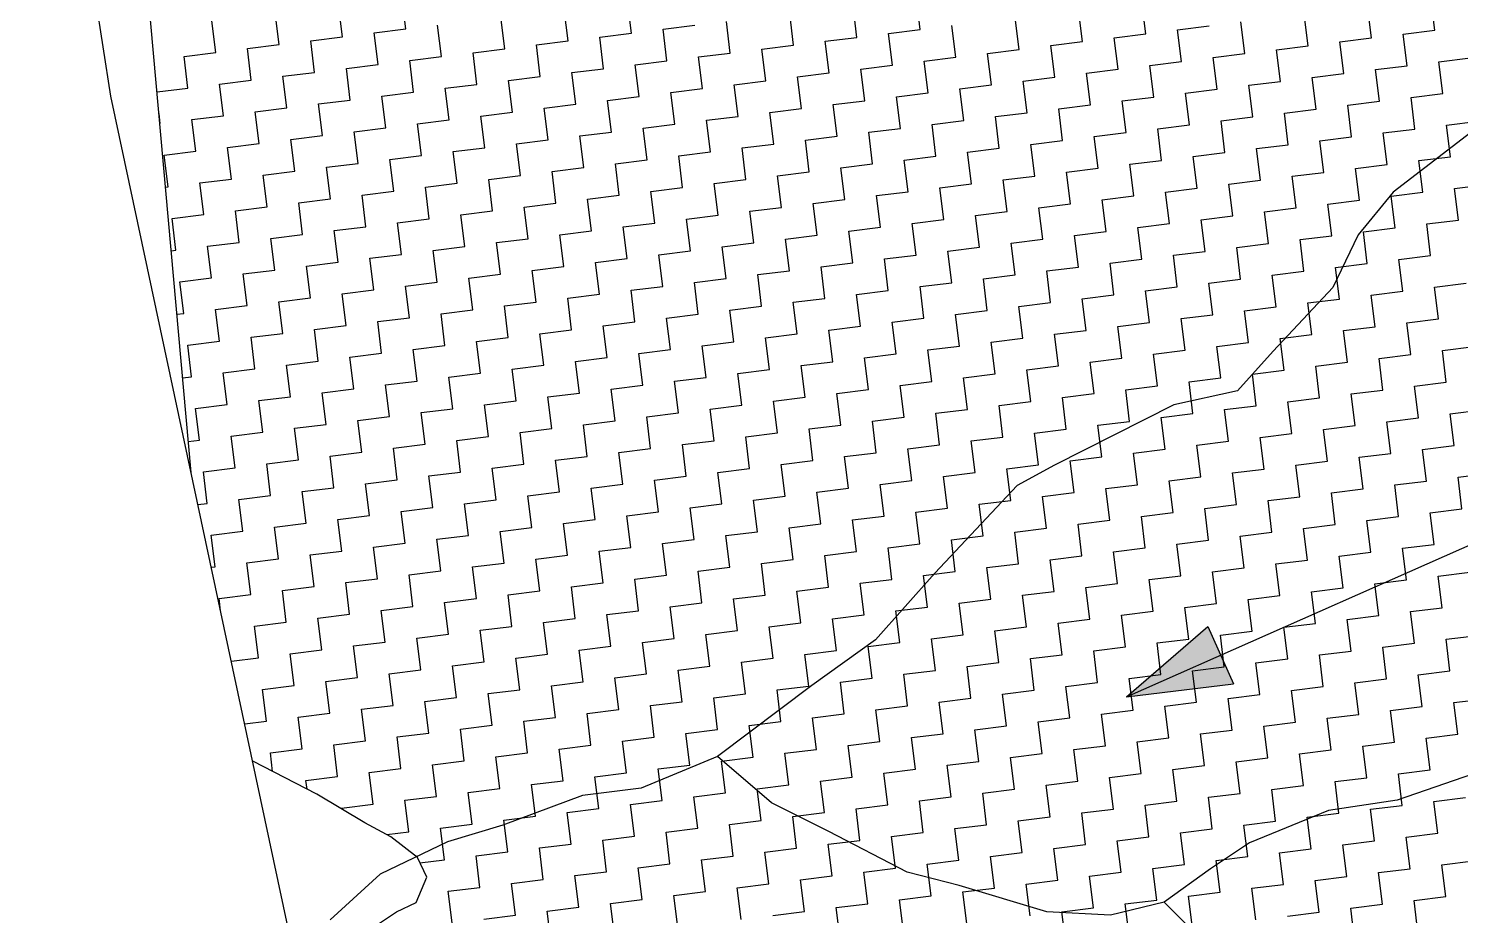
# Model space of a CAD drawing. Header units: metres. Extents: x 286056 to 292206, y 2024114 to 2027347.
# Drawn here: x 291052.7 to 291487.5, y 2026402.6 to 2026672 of the extents above; entities that cross this region are included whole.
import ezdxf

# ---------------------------------------------------------------- set-up
doc = ezdxf.new("R2010")
doc.units = ezdxf.units.M
doc.header["$LTSCALE"] = 0.3
doc.header["$MEASUREMENT"] = 0
for name, color, linetype in [('LINE_WATER', 4, 'Continuous'), ('POLY_HATCH', 12, 'Continuous'), ('V_BOUND_LINE', 7, 'Continuous')]:
    doc.layers.add(name, color=color, linetype=linetype)

# ---------------------------------------------------------------- blocks, each defined once
blk = doc.blocks.new('13')
h = blk.add_hatch(color=256)
h.paths.add_polyline_path([(679.914, 371.72), (679.558, 372.899), (676.059, 370.556)])
h.paths.add_polyline_path([(676.059, 370.556), (680.27, 370.541), (679.914, 371.72)])
for points in [[(676.059, 370.556), (699.284, 377.568)], [(676.059, 370.556), (679.558, 372.899)], [(679.558, 372.899), (680.27, 370.541)], [(676.059, 370.556), (680.27, 370.541)]]:
    blk.add_lwpolyline(points)
at = {"layer": 'LINE_WATER'}
for p, q in [((692.711, 391.172), (688.855, 388.894)), ((688.855, 388.894), (687.277, 387.405)), ((687.277, 387.405), (686.05, 385.478)), ((686.05, 385.478), (683.421, 383.287)), ((683.421, 383.287), (681.845, 381.917)), ((679.3, 381.686), (674.364, 379.913)), ((681.845, 381.917), (679.3, 381.686)), ((674.364, 379.913), (672.821, 379.296)), ((672.821, 379.296), (669.196, 376.29)), ((669.196, 376.29), (666.574, 373.977)), ((666.574, 373.977), (663.874, 372.512)), ((663.874, 372.512), (659.863, 370.199)), ((659.863, 370.199), (656.746, 369.331)), ((661.744, 368.13), (659.863, 370.199)), ((654.432, 369.331), (651.193, 368.56)), ((656.746, 369.331), (654.432, 369.331)), ((651.193, 368.56), (648.956, 368.175)), ((648.956, 368.175), (646.179, 367.25)), ((663.83, 366.741), (661.744, 368.13)), ((646.179, 367.25), (644.02, 365.708)), ((666.674, 364.782), (663.83, 366.741)), ((690.5, 366.172), (686.076, 365.225)), ((683.358, 365.161), (680.135, 364.277)), ((686.076, 365.225), (683.358, 365.161)), ((668.633, 364.024), (666.674, 364.782)), ((671.919, 362.572), (668.633, 364.024)), ((680.135, 364.277), (678.492, 363.456)), ((678.492, 363.456), (676.533, 362.382)), ((674.384, 362.129), (671.919, 362.572)), ((676.533, 362.382), (674.384, 362.129)), ((677.566, 361.042), (676.533, 362.382))]:
    blk.add_line(p, q, dxfattribs=at)
at = {"layer": 'POLY_HATCH'}
for p, q in [((640.769, 383.774), (641.414, 402.7)), ((644.101, 370.657), (641.773, 372.259)), ((645.841, 369.319), (644.101, 370.657)), ((646.779, 368.65), (645.841, 369.319)), ((647.716, 367.713), (646.779, 368.65)), ((647.984, 366.91), (647.716, 367.713)), ((647.448, 365.973), (647.984, 366.91)), ((645.038, 364.902), (646.645, 365.705)), ((646.645, 365.705), (647.448, 365.973))]:
    blk.add_line(p, q, dxfattribs=at)
at = {"layer": 'POLY_HATCH', "linetype": 'Continuous'}
for p, q in [((643.75, 400), (643.75, 401.25)), ((646.25, 400), (646.25, 401.25)), ((648.75, 400), (648.75, 401.25)), ((651.25, 400), (651.25, 401.25)), ((642.5, 400), (643.75, 400)), ((642.5, 398.75), (642.5, 400)), ((645, 400), (646.25, 400)), ((645, 398.75), (645, 400)), ((647.5, 400), (648.75, 400)), ((647.5, 398.75), (647.5, 400)), ((650, 400), (651.25, 400)), ((650, 398.75), (650, 400)), ((652.5, 398.75), (652.5, 400)), ((655, 398.75), (655, 400)), ((657.5, 398.75), (657.5, 400)), ((660, 398.75), (660, 400)), ((641.279, 398.75), (642.5, 398.75)), ((643.75, 398.75), (645, 398.75)), ((643.75, 397.5), (643.75, 398.75)), ((646.25, 398.75), (647.5, 398.75)), ((646.25, 397.5), (646.25, 398.75)), ((648.75, 398.75), (650, 398.75)), ((648.75, 397.5), (648.75, 398.75)), ((651.25, 398.75), (652.5, 398.75)), ((651.25, 397.5), (651.25, 398.75)), ((653.75, 398.75), (655, 398.75)), ((653.75, 397.5), (653.75, 398.75)), ((656.25, 398.75), (657.5, 398.75)), ((656.25, 397.5), (656.25, 398.75)), ((658.75, 398.75), (660, 398.75)), ((658.75, 397.5), (658.75, 398.75)), ((661.25, 398.75), (662.5, 398.75)), ((661.25, 397.5), (661.25, 398.75)), ((663.75, 397.5), (663.75, 398.75)), ((666.25, 397.5), (666.25, 398.75)), ((668.75, 397.5), (668.75, 398.75)), ((671.25, 397.5), (671.25, 398.75)), ((641.25, 397.5), (641.25, 397.894)), ((641.237, 397.5), (641.25, 397.5)), ((642.5, 397.5), (643.75, 397.5)), ((642.5, 396.25), (642.5, 397.5)), ((645, 397.5), (646.25, 397.5)), ((645, 396.25), (645, 397.5)), ((647.5, 397.5), (648.75, 397.5)), ((647.5, 396.25), (647.5, 397.5)), ((650, 397.5), (651.25, 397.5)), ((650, 396.25), (650, 397.5)), ((652.5, 397.5), (653.75, 397.5)), ((652.5, 396.25), (652.5, 397.5)), ((655, 397.5), (656.25, 397.5)), ((655, 396.25), (655, 397.5)), ((657.5, 397.5), (658.75, 397.5)), ((657.5, 396.25), (657.5, 397.5)), ((660, 397.5), (661.25, 397.5)), ((660, 396.25), (660, 397.5)), ((662.5, 397.5), (663.75, 397.5)), ((662.5, 396.25), (662.5, 397.5)), ((665, 397.5), (666.25, 397.5)), ((665, 396.25), (665, 397.5)), ((667.5, 397.5), (668.75, 397.5)), ((667.5, 396.25), (667.5, 397.5)), ((670, 397.5), (671.25, 397.5)), ((670, 396.25), (670, 397.5)), ((672.5, 396.25), (672.5, 397.5)), ((675, 396.25), (675, 397.5)), ((677.5, 396.25), (677.5, 397.5)), ((680, 396.25), (680, 397.5)), ((641.25, 396.25), (642.5, 396.25)), ((641.25, 395), (641.25, 396.25)), ((643.75, 396.25), (645, 396.25)), ((643.75, 395), (643.75, 396.25)), ((646.25, 396.25), (647.5, 396.25)), ((646.25, 395), (646.25, 396.25)), ((648.75, 396.25), (650, 396.25)), ((648.75, 395), (648.75, 396.25)), ((651.25, 396.25), (652.5, 396.25)), ((651.25, 395), (651.25, 396.25)), ((653.75, 396.25), (655, 396.25)), ((653.75, 395), (653.75, 396.25)), ((656.25, 396.25), (657.5, 396.25)), ((656.25, 395), (656.25, 396.25)), ((658.75, 396.25), (660, 396.25)), ((658.75, 395), (658.75, 396.25)), ((661.25, 396.25), (662.5, 396.25)), ((661.25, 395), (661.25, 396.25)), ((663.75, 396.25), (665, 396.25)), ((663.75, 395), (663.75, 396.25)), ((666.25, 396.25), (667.5, 396.25)), ((666.25, 395), (666.25, 396.25)), ((668.75, 396.25), (670, 396.25)), ((668.75, 395), (668.75, 396.25)), ((671.25, 396.25), (672.5, 396.25)), ((671.25, 395), (671.25, 396.25)), ((673.75, 396.25), (675, 396.25)), ((673.75, 395), (673.75, 396.25)), ((676.25, 396.25), (677.5, 396.25)), ((676.25, 395), (676.25, 396.25)), ((678.75, 396.25), (680, 396.25)), ((678.75, 395), (678.75, 396.25)), ((681.25, 396.25), (682.5, 396.25)), ((681.25, 395), (681.25, 396.25)), ((683.75, 395), (683.75, 396.25)), ((686.25, 395), (686.25, 396.25)), ((688.75, 395), (688.75, 396.25)), ((691.25, 395), (691.25, 396.25)), ((641.151, 395), (641.25, 395)), ((642.5, 395), (643.75, 395)), ((642.5, 393.75), (642.5, 395)), ((645, 395), (646.25, 395)), ((645, 393.75), (645, 395)), ((647.5, 395), (648.75, 395)), ((647.5, 393.75), (647.5, 395)), ((650, 395), (651.25, 395)), ((650, 393.75), (650, 395)), ((652.5, 395), (653.75, 395)), ((652.5, 393.75), (652.5, 395)), ((655, 395), (656.25, 395)), ((655, 393.75), (655, 395)), ((657.5, 395), (658.75, 395)), ((657.5, 393.75), (657.5, 395)), ((660, 395), (661.25, 395)), ((660, 393.75), (660, 395)), ((662.5, 395), (663.75, 395)), ((662.5, 393.75), (662.5, 395)), ((665, 395), (666.25, 395)), ((665, 393.75), (665, 395)), ((667.5, 395), (668.75, 395)), ((667.5, 393.75), (667.5, 395)), ((670, 395), (671.25, 395)), ((670, 393.75), (670, 395)), ((672.5, 395), (673.75, 395)), ((672.5, 393.75), (672.5, 395)), ((675, 395), (676.25, 395)), ((675, 393.75), (675, 395)), ((677.5, 395), (678.75, 395)), ((677.5, 393.75), (677.5, 395)), ((680, 395), (681.25, 395)), ((680, 393.75), (680, 395)), ((682.5, 395), (683.75, 395)), ((682.5, 393.75), (682.5, 395)), ((685, 395), (686.25, 395)), ((685, 393.75), (685, 395)), ((687.5, 395), (688.75, 395)), ((687.5, 393.75), (687.5, 395)), ((690, 395), (691.25, 395)), ((690, 393.75), (690, 395)), ((641.25, 393.75), (642.5, 393.75)), ((641.25, 392.5), (641.25, 393.75)), ((643.75, 393.75), (645, 393.75)), ((643.75, 392.5), (643.75, 393.75)), ((646.25, 393.75), (647.5, 393.75)), ((646.25, 392.5), (646.25, 393.75)), ((648.75, 393.75), (650, 393.75)), ((648.75, 392.5), (648.75, 393.75)), ((651.25, 393.75), (652.5, 393.75)), ((651.25, 392.5), (651.25, 393.75)), ((653.75, 393.75), (655, 393.75)), ((653.75, 392.5), (653.75, 393.75)), ((656.25, 393.75), (657.5, 393.75)), ((656.25, 392.5), (656.25, 393.75)), ((658.75, 393.75), (660, 393.75)), ((658.75, 392.5), (658.75, 393.75)), ((661.25, 393.75), (662.5, 393.75)), ((661.25, 392.5), (661.25, 393.75)), ((663.75, 393.75), (665, 393.75)), ((663.75, 392.5), (663.75, 393.75)), ((666.25, 393.75), (667.5, 393.75)), ((666.25, 392.5), (666.25, 393.75)), ((668.75, 393.75), (670, 393.75)), ((668.75, 392.5), (668.75, 393.75)), ((671.25, 393.75), (672.5, 393.75)), ((671.25, 392.5), (671.25, 393.75)), ((673.75, 393.75), (675, 393.75)), ((673.75, 392.5), (673.75, 393.75)), ((676.25, 393.75), (677.5, 393.75)), ((676.25, 392.5), (676.25, 393.75)), ((678.75, 393.75), (680, 393.75)), ((678.75, 392.5), (678.75, 393.75)), ((681.25, 393.75), (682.5, 393.75)), ((681.25, 392.5), (681.25, 393.75)), ((683.75, 393.75), (685, 393.75)), ((683.75, 392.5), (683.75, 393.75)), ((686.25, 393.75), (687.5, 393.75)), ((686.25, 392.5), (686.25, 393.75)), ((688.75, 393.75), (690, 393.75)), ((688.75, 392.5), (688.75, 393.75)), ((691.25, 393.75), (692.5, 393.75)), ((691.25, 392.5), (691.25, 393.75)), ((641.066, 392.5), (641.25, 392.5)), ((642.5, 392.5), (643.75, 392.5)), ((642.5, 391.25), (642.5, 392.5)), ((645, 392.5), (646.25, 392.5)), ((645, 391.25), (645, 392.5)), ((647.5, 392.5), (648.75, 392.5)), ((647.5, 391.25), (647.5, 392.5)), ((650, 392.5), (651.25, 392.5)), ((650, 391.25), (650, 392.5)), ((652.5, 392.5), (653.75, 392.5)), ((652.5, 391.25), (652.5, 392.5)), ((655, 392.5), (656.25, 392.5)), ((655, 391.25), (655, 392.5)), ((657.5, 392.5), (658.75, 392.5)), ((657.5, 391.25), (657.5, 392.5)), ((660, 392.5), (661.25, 392.5)), ((660, 391.25), (660, 392.5)), ((662.5, 392.5), (663.75, 392.5)), ((662.5, 391.25), (662.5, 392.5)), ((665, 392.5), (666.25, 392.5)), ((665, 391.25), (665, 392.5)), ((667.5, 392.5), (668.75, 392.5)), ((667.5, 391.25), (667.5, 392.5)), ((670, 392.5), (671.25, 392.5)), ((670, 391.25), (670, 392.5)), ((672.5, 392.5), (673.75, 392.5)), ((672.5, 391.25), (672.5, 392.5)), ((675, 392.5), (676.25, 392.5)), ((675, 391.25), (675, 392.5)), ((677.5, 392.5), (678.75, 392.5)), ((677.5, 391.25), (677.5, 392.5)), ((680, 392.5), (681.25, 392.5)), ((680, 391.25), (680, 392.5)), ((682.5, 392.5), (683.75, 392.5)), ((682.5, 391.25), (682.5, 392.5)), ((685, 392.5), (686.25, 392.5)), ((685, 391.25), (685, 392.5)), ((687.5, 392.5), (688.75, 392.5)), ((687.5, 391.25), (687.5, 392.5)), ((690, 392.5), (691.25, 392.5)), ((690, 391.25), (690, 392.5)), ((641.25, 391.25), (642.5, 391.25)), ((641.25, 390), (641.25, 391.25)), ((643.75, 391.25), (645, 391.25)), ((643.75, 390), (643.75, 391.25)), ((646.25, 391.25), (647.5, 391.25)), ((646.25, 390), (646.25, 391.25)), ((648.75, 391.25), (650, 391.25)), ((648.75, 390), (648.75, 391.25)), ((651.25, 391.25), (652.5, 391.25)), ((651.25, 390), (651.25, 391.25)), ((653.75, 391.25), (655, 391.25)), ((653.75, 390), (653.75, 391.25)), ((656.25, 391.25), (657.5, 391.25)), ((656.25, 390), (656.25, 391.25)), ((658.75, 391.25), (660, 391.25)), ((658.75, 390), (658.75, 391.25)), ((661.25, 391.25), (662.5, 391.25)), ((661.25, 390), (661.25, 391.25)), ((663.75, 391.25), (665, 391.25)), ((663.75, 390), (663.75, 391.25)), ((666.25, 391.25), (667.5, 391.25)), ((666.25, 390), (666.25, 391.25)), ((668.75, 391.25), (670, 391.25)), ((668.75, 390), (668.75, 391.25)), ((671.25, 391.25), (672.5, 391.25)), ((671.25, 390), (671.25, 391.25)), ((673.75, 391.25), (675, 391.25)), ((673.75, 390), (673.75, 391.25)), ((676.25, 391.25), (677.5, 391.25)), ((676.25, 390), (676.25, 391.25)), ((678.75, 391.25), (680, 391.25)), ((678.75, 390), (678.75, 391.25)), ((681.25, 391.25), (682.5, 391.25)), ((681.25, 390), (681.25, 391.25)), ((683.75, 391.25), (685, 391.25)), ((683.75, 390), (683.75, 391.25)), ((686.25, 391.25), (687.5, 391.25)), ((686.25, 390), (686.25, 391.25)), ((688.75, 391.25), (690, 391.25)), ((688.75, 390), (688.75, 391.25)), ((691.25, 391.25), (692.5, 391.25)), ((691.25, 390), (691.25, 391.25)), ((640.981, 390), (641.25, 390)), ((642.5, 390), (643.75, 390)), ((642.5, 388.75), (642.5, 390)), ((645, 390), (646.25, 390)), ((645, 388.75), (645, 390)), ((647.5, 390), (648.75, 390)), ((647.5, 388.75), (647.5, 390)), ((650, 390), (651.25, 390)), ((650, 388.75), (650, 390)), ((652.5, 390), (653.75, 390)), ((652.5, 388.75), (652.5, 390)), ((655, 390), (656.25, 390)), ((655, 388.75), (655, 390)), ((657.5, 390), (658.75, 390)), ((657.5, 388.75), (657.5, 390)), ((660, 390), (661.25, 390)), ((660, 388.75), (660, 390)), ((662.5, 390), (663.75, 390)), ((662.5, 388.75), (662.5, 390)), ((665, 390), (666.25, 390)), ((665, 388.75), (665, 390)), ((667.5, 390), (668.75, 390)), ((667.5, 388.75), (667.5, 390)), ((670, 390), (671.25, 390)), ((670, 388.75), (670, 390)), ((672.5, 390), (673.75, 390)), ((672.5, 388.75), (672.5, 390)), ((675, 390), (676.25, 390)), ((675, 388.75), (675, 390)), ((677.5, 390), (678.75, 390)), ((677.5, 388.75), (677.5, 390)), ((680, 390), (681.25, 390)), ((680, 388.75), (680, 390)), ((682.5, 390), (683.75, 390)), ((682.5, 388.75), (682.5, 390)), ((685, 390), (686.25, 390)), ((685, 388.75), (685, 390)), ((687.5, 390), (688.75, 390)), ((687.5, 388.75), (687.5, 390)), ((690, 390), (691.25, 390)), ((690, 388.75), (690, 390)), ((641.25, 388.75), (642.5, 388.75)), ((641.25, 387.5), (641.25, 388.75)), ((643.75, 388.75), (645, 388.75)), ((643.75, 387.5), (643.75, 388.75)), ((646.25, 388.75), (647.5, 388.75)), ((646.25, 387.5), (646.25, 388.75)), ((648.75, 388.75), (650, 388.75)), ((648.75, 387.5), (648.75, 388.75)), ((651.25, 388.75), (652.5, 388.75)), ((651.25, 387.5), (651.25, 388.75)), ((653.75, 388.75), (655, 388.75)), ((653.75, 387.5), (653.75, 388.75)), ((656.25, 388.75), (657.5, 388.75)), ((656.25, 387.5), (656.25, 388.75)), ((658.75, 388.75), (660, 388.75)), ((658.75, 387.5), (658.75, 388.75)), ((661.25, 388.75), (662.5, 388.75)), ((661.25, 387.5), (661.25, 388.75)), ((663.75, 388.75), (665, 388.75)), ((663.75, 387.5), (663.75, 388.75)), ((666.25, 388.75), (667.5, 388.75)), ((666.25, 387.5), (666.25, 388.75)), ((668.75, 388.75), (670, 388.75)), ((668.75, 387.5), (668.75, 388.75)), ((671.25, 388.75), (672.5, 388.75)), ((671.25, 387.5), (671.25, 388.75)), ((673.75, 388.75), (675, 388.75)), ((673.75, 387.5), (673.75, 388.75)), ((676.25, 388.75), (677.5, 388.75)), ((676.25, 387.5), (676.25, 388.75)), ((678.75, 388.75), (680, 388.75)), ((678.75, 387.5), (678.75, 388.75)), ((681.25, 388.75), (682.5, 388.75)), ((681.25, 387.5), (681.25, 388.75)), ((683.75, 388.75), (685, 388.75)), ((683.75, 387.5), (683.75, 388.75)), ((686.25, 388.75), (687.5, 388.75)), ((686.25, 387.5), (686.25, 388.75)), ((688.75, 388.75), (690, 388.75)), ((688.75, 387.5), (688.75, 388.75)), ((691.25, 388.75), (692.5, 388.75)), ((691.25, 387.5), (691.25, 388.75)), ((640.896, 387.5), (641.25, 387.5)), ((642.5, 387.5), (643.75, 387.5)), ((642.5, 386.25), (642.5, 387.5)), ((645, 387.5), (646.25, 387.5)), ((645, 386.25), (645, 387.5)), ((647.5, 387.5), (648.75, 387.5)), ((647.5, 386.25), (647.5, 387.5)), ((650, 387.5), (651.25, 387.5)), ((650, 386.25), (650, 387.5)), ((652.5, 387.5), (653.75, 387.5)), ((652.5, 386.25), (652.5, 387.5)), ((655, 387.5), (656.25, 387.5)), ((655, 386.25), (655, 387.5)), ((657.5, 387.5), (658.75, 387.5)), ((657.5, 386.25), (657.5, 387.5)), ((660, 387.5), (661.25, 387.5)), ((660, 386.25), (660, 387.5)), ((662.5, 387.5), (663.75, 387.5)), ((662.5, 386.25), (662.5, 387.5)), ((665, 387.5), (666.25, 387.5)), ((665, 386.25), (665, 387.5)), ((667.5, 387.5), (668.75, 387.5)), ((667.5, 386.25), (667.5, 387.5)), ((670, 387.5), (671.25, 387.5)), ((670, 386.25), (670, 387.5)), ((672.5, 387.5), (673.75, 387.5)), ((672.5, 386.25), (672.5, 387.5)), ((675, 387.5), (676.25, 387.5)), ((675, 386.25), (675, 387.5)), ((677.5, 387.5), (678.75, 387.5)), ((677.5, 386.25), (677.5, 387.5)), ((680, 387.5), (681.25, 387.5)), ((680, 386.25), (680, 387.5)), ((682.5, 387.5), (683.75, 387.5)), ((682.5, 386.25), (682.5, 387.5)), ((685, 387.5), (686.25, 387.5)), ((685, 386.25), (685, 387.5)), ((687.5, 387.5), (688.75, 387.5)), ((687.5, 386.25), (687.5, 387.5)), ((690, 387.5), (691.25, 387.5)), ((690, 386.25), (690, 387.5)), ((641.25, 386.25), (642.5, 386.25)), ((641.25, 385), (641.25, 386.25)), ((643.75, 386.25), (645, 386.25)), ((643.75, 385), (643.75, 386.25)), ((646.25, 386.25), (647.5, 386.25)), ((646.25, 385), (646.25, 386.25)), ((648.75, 386.25), (650, 386.25)), ((648.75, 385), (648.75, 386.25)), ((651.25, 386.25), (652.5, 386.25)), ((651.25, 385), (651.25, 386.25)), ((653.75, 386.25), (655, 386.25)), ((653.75, 385), (653.75, 386.25)), ((656.25, 386.25), (657.5, 386.25)), ((656.25, 385), (656.25, 386.25)), ((658.75, 386.25), (660, 386.25)), ((658.75, 385), (658.75, 386.25)), ((661.25, 386.25), (662.5, 386.25)), ((661.25, 385), (661.25, 386.25)), ((663.75, 386.25), (665, 386.25)), ((663.75, 385), (663.75, 386.25)), ((666.25, 386.25), (667.5, 386.25)), ((666.25, 385), (666.25, 386.25)), ((668.75, 386.25), (670, 386.25)), ((668.75, 385), (668.75, 386.25)), ((671.25, 386.25), (672.5, 386.25)), ((671.25, 385), (671.25, 386.25)), ((673.75, 386.25), (675, 386.25)), ((673.75, 385), (673.75, 386.25)), ((676.25, 386.25), (677.5, 386.25)), ((676.25, 385), (676.25, 386.25)), ((678.75, 386.25), (680, 386.25)), ((678.75, 385), (678.75, 386.25)), ((681.25, 386.25), (682.5, 386.25)), ((681.25, 385), (681.25, 386.25)), ((683.75, 386.25), (685, 386.25)), ((683.75, 385), (683.75, 386.25)), ((686.25, 386.25), (687.5, 386.25)), ((686.25, 385), (686.25, 386.25)), ((688.75, 386.25), (690, 386.25)), ((688.75, 385), (688.75, 386.25)), ((640.811, 385), (641.25, 385)), ((642.5, 385), (643.75, 385)), ((642.5, 383.75), (642.5, 385)), ((645, 385), (646.25, 385)), ((645, 383.75), (645, 385)), ((647.5, 385), (648.75, 385)), ((647.5, 383.75), (647.5, 385)), ((650, 385), (651.25, 385)), ((650, 383.75), (650, 385)), ((652.5, 385), (653.75, 385)), ((652.5, 383.75), (652.5, 385)), ((655, 385), (656.25, 385)), ((655, 383.75), (655, 385)), ((657.5, 385), (658.75, 385)), ((657.5, 383.75), (657.5, 385)), ((660, 385), (661.25, 385)), ((660, 383.75), (660, 385)), ((662.5, 385), (663.75, 385)), ((662.5, 383.75), (662.5, 385)), ((665, 385), (666.25, 385)), ((665, 383.75), (665, 385)), ((667.5, 385), (668.75, 385)), ((667.5, 383.75), (667.5, 385)), ((670, 385), (671.25, 385)), ((670, 383.75), (670, 385)), ((672.5, 385), (673.75, 385)), ((672.5, 383.75), (672.5, 385)), ((675, 385), (676.25, 385)), ((675, 383.75), (675, 385)), ((677.5, 385), (678.75, 385)), ((677.5, 383.75), (677.5, 385)), ((680, 385), (681.25, 385)), ((680, 383.75), (680, 385)), ((682.5, 385), (683.75, 385)), ((682.5, 383.75), (682.5, 385)), ((685, 385), (686.25, 385)), ((685, 383.75), (685, 385)), ((687.5, 385), (688.75, 385)), ((687.5, 383.75), (687.5, 385)), ((690, 385), (691.25, 385)), ((690, 383.75), (690, 385)), ((641.25, 383.75), (642.5, 383.75)), ((641.25, 382.5), (641.25, 383.75)), ((643.75, 383.75), (645, 383.75)), ((643.75, 382.5), (643.75, 383.75)), ((646.25, 383.75), (647.5, 383.75)), ((646.25, 382.5), (646.25, 383.75)), ((648.75, 383.75), (650, 383.75)), ((648.75, 382.5), (648.75, 383.75)), ((651.25, 383.75), (652.5, 383.75)), ((651.25, 382.5), (651.25, 383.75)), ((653.75, 383.75), (655, 383.75)), ((653.75, 382.5), (653.75, 383.75)), ((656.25, 383.75), (657.5, 383.75)), ((656.25, 382.5), (656.25, 383.75)), ((658.75, 383.75), (660, 383.75)), ((658.75, 382.5), (658.75, 383.75)), ((661.25, 383.75), (662.5, 383.75)), ((661.25, 382.5), (661.25, 383.75)), ((663.75, 383.75), (665, 383.75)), ((663.75, 382.5), (663.75, 383.75)), ((666.25, 383.75), (667.5, 383.75)), ((666.25, 382.5), (666.25, 383.75)), ((668.75, 383.75), (670, 383.75)), ((668.75, 382.5), (668.75, 383.75)), ((671.25, 383.75), (672.5, 383.75)), ((671.25, 382.5), (671.25, 383.75)), ((673.75, 383.75), (675, 383.75)), ((673.75, 382.5), (673.75, 383.75)), ((676.25, 383.75), (677.5, 383.75)), ((676.25, 382.5), (676.25, 383.75)), ((678.75, 383.75), (680, 383.75)), ((678.75, 382.5), (678.75, 383.75)), ((681.25, 383.75), (682.5, 383.75)), ((681.25, 382.5), (681.25, 383.75)), ((683.75, 383.75), (685, 383.75)), ((683.75, 382.5), (683.75, 383.75)), ((686.25, 383.75), (687.5, 383.75)), ((686.25, 382.5), (686.25, 383.75)), ((688.75, 383.75), (690, 383.75)), ((688.75, 382.5), (688.75, 383.75)), ((640.88, 382.5), (641.25, 382.5)), ((642.5, 382.5), (643.75, 382.5)), ((642.5, 381.25), (642.5, 382.5)), ((645, 382.5), (646.25, 382.5)), ((645, 381.25), (645, 382.5)), ((647.5, 382.5), (648.75, 382.5)), ((647.5, 381.25), (647.5, 382.5)), ((650, 382.5), (651.25, 382.5)), ((650, 381.25), (650, 382.5)), ((652.5, 382.5), (653.75, 382.5)), ((652.5, 381.25), (652.5, 382.5)), ((655, 382.5), (656.25, 382.5)), ((655, 381.25), (655, 382.5)), ((657.5, 382.5), (658.75, 382.5)), ((657.5, 381.25), (657.5, 382.5)), ((660, 382.5), (661.25, 382.5)), ((660, 381.25), (660, 382.5)), ((662.5, 382.5), (663.75, 382.5)), ((662.5, 381.25), (662.5, 382.5)), ((665, 382.5), (666.25, 382.5)), ((665, 381.25), (665, 382.5)), ((667.5, 382.5), (668.75, 382.5)), ((667.5, 381.25), (667.5, 382.5)), ((670, 382.5), (671.25, 382.5)), ((670, 381.25), (670, 382.5)), ((672.5, 382.5), (673.75, 382.5)), ((672.5, 381.25), (672.5, 382.5)), ((675, 382.5), (676.25, 382.5)), ((675, 381.25), (675, 382.5)), ((677.5, 382.5), (678.75, 382.5)), ((677.5, 381.25), (677.5, 382.5)), ((680, 382.5), (681.25, 382.5)), ((680, 381.25), (680, 382.5)), ((682.5, 382.5), (683.75, 382.5)), ((682.5, 381.25), (682.5, 382.5)), ((685, 382.5), (686.25, 382.5)), ((685, 381.25), (685, 382.5)), ((687.5, 382.5), (688.75, 382.5)), ((687.5, 381.25), (687.5, 382.5)), ((690, 382.5), (691.25, 382.5)), ((690, 381.25), (690, 382.5)), ((641.25, 381.25), (642.5, 381.25)), ((641.25, 380), (641.25, 381.25)), ((643.75, 381.25), (645, 381.25)), ((643.75, 380), (643.75, 381.25)), ((646.25, 381.25), (647.5, 381.25)), ((646.25, 380), (646.25, 381.25)), ((648.75, 381.25), (650, 381.25)), ((648.75, 380), (648.75, 381.25)), ((651.25, 381.25), (652.5, 381.25)), ((651.25, 380), (651.25, 381.25)), ((653.75, 381.25), (655, 381.25)), ((653.75, 380), (653.75, 381.25)), ((656.25, 381.25), (657.5, 381.25)), ((656.25, 380), (656.25, 381.25)), ((658.75, 381.25), (660, 381.25)), ((658.75, 380), (658.75, 381.25)), ((661.25, 381.25), (662.5, 381.25)), ((661.25, 380), (661.25, 381.25)), ((663.75, 381.25), (665, 381.25)), ((663.75, 380), (663.75, 381.25)), ((666.25, 381.25), (667.5, 381.25)), ((666.25, 380), (666.25, 381.25)), ((668.75, 381.25), (670, 381.25)), ((668.75, 380), (668.75, 381.25)), ((671.25, 381.25), (672.5, 381.25)), ((671.25, 380), (671.25, 381.25)), ((673.75, 381.25), (675, 381.25)), ((673.75, 380), (673.75, 381.25)), ((676.25, 381.25), (677.5, 381.25)), ((676.25, 380), (676.25, 381.25)), ((678.75, 381.25), (680, 381.25)), ((678.75, 380), (678.75, 381.25)), ((681.25, 381.25), (682.5, 381.25)), ((681.25, 380), (681.25, 381.25)), ((683.75, 381.25), (685, 381.25)), ((683.75, 380), (683.75, 381.25)), ((686.25, 381.25), (687.5, 381.25)), ((686.25, 380), (686.25, 381.25)), ((688.75, 381.25), (690, 381.25)), ((688.75, 380), (688.75, 381.25)), ((641.098, 380), (641.25, 380)), ((642.5, 380), (643.75, 380)), ((642.5, 378.75), (642.5, 380)), ((645, 380), (646.25, 380)), ((645, 378.75), (645, 380)), ((647.5, 380), (648.75, 380)), ((647.5, 378.75), (647.5, 380)), ((650, 380), (651.25, 380)), ((650, 378.75), (650, 380)), ((652.5, 380), (653.75, 380)), ((652.5, 378.75), (652.5, 380)), ((655, 380), (656.25, 380)), ((655, 378.75), (655, 380)), ((657.5, 380), (658.75, 380)), ((657.5, 378.75), (657.5, 380)), ((660, 380), (661.25, 380)), ((660, 378.75), (660, 380)), ((662.5, 380), (663.75, 380)), ((662.5, 378.75), (662.5, 380)), ((665, 380), (666.25, 380)), ((665, 378.75), (665, 380)), ((667.5, 380), (668.75, 380)), ((667.5, 378.75), (667.5, 380)), ((670, 380), (671.25, 380)), ((670, 378.75), (670, 380)), ((672.5, 380), (673.75, 380)), ((672.5, 378.75), (672.5, 380)), ((675, 380), (676.25, 380)), ((675, 378.75), (675, 380)), ((677.5, 380), (678.75, 380)), ((677.5, 378.75), (677.5, 380)), ((680, 380), (681.25, 380)), ((680, 378.75), (680, 380)), ((682.5, 380), (683.75, 380)), ((682.5, 378.75), (682.5, 380)), ((685, 380), (686.25, 380)), ((685, 378.75), (685, 380)), ((687.5, 380), (688.75, 380)), ((687.5, 378.75), (687.5, 380)), ((690, 380), (691.25, 380)), ((690, 378.75), (690, 380)), ((641.25, 378.75), (642.5, 378.75)), ((641.25, 378.258), (641.25, 378.75)), ((643.75, 378.75), (645, 378.75)), ((643.75, 377.5), (643.75, 378.75)), ((646.25, 378.75), (647.5, 378.75)), ((646.25, 377.5), (646.25, 378.75)), ((648.75, 378.75), (650, 378.75)), ((648.75, 377.5), (648.75, 378.75)), ((651.25, 378.75), (652.5, 378.75)), ((651.25, 377.5), (651.25, 378.75)), ((653.75, 378.75), (655, 378.75)), ((653.75, 377.5), (653.75, 378.75)), ((656.25, 378.75), (657.5, 378.75)), ((656.25, 377.5), (656.25, 378.75)), ((658.75, 378.75), (660, 378.75)), ((658.75, 377.5), (658.75, 378.75)), ((661.25, 378.75), (662.5, 378.75)), ((661.25, 377.5), (661.25, 378.75)), ((663.75, 378.75), (665, 378.75)), ((663.75, 377.5), (663.75, 378.75)), ((666.25, 378.75), (667.5, 378.75)), ((666.25, 377.5), (666.25, 378.75)), ((668.75, 378.75), (670, 378.75)), ((668.75, 377.5), (668.75, 378.75)), ((671.25, 378.75), (672.5, 378.75)), ((671.25, 377.5), (671.25, 378.75)), ((673.75, 378.75), (675, 378.75)), ((673.75, 377.5), (673.75, 378.75)), ((676.25, 378.75), (677.5, 378.75)), ((676.25, 377.5), (676.25, 378.75)), ((678.75, 378.75), (680, 378.75)), ((678.75, 377.5), (678.75, 378.75)), ((681.25, 378.75), (682.5, 378.75)), ((681.25, 377.5), (681.25, 378.75)), ((683.75, 378.75), (685, 378.75)), ((683.75, 377.5), (683.75, 378.75)), ((686.25, 378.75), (687.5, 378.75)), ((686.25, 377.5), (686.25, 378.75)), ((688.75, 378.75), (690, 378.75)), ((688.75, 377.5), (688.75, 378.75)), ((642.5, 377.5), (643.75, 377.5)), ((642.5, 376.25), (642.5, 377.5)), ((645, 377.5), (646.25, 377.5)), ((645, 376.25), (645, 377.5)), ((647.5, 377.5), (648.75, 377.5)), ((647.5, 376.25), (647.5, 377.5)), ((650, 377.5), (651.25, 377.5)), ((650, 376.25), (650, 377.5)), ((652.5, 377.5), (653.75, 377.5)), ((652.5, 376.25), (652.5, 377.5)), ((655, 377.5), (656.25, 377.5)), ((655, 376.25), (655, 377.5)), ((657.5, 377.5), (658.75, 377.5)), ((657.5, 376.25), (657.5, 377.5)), ((660, 377.5), (661.25, 377.5)), ((660, 376.25), (660, 377.5)), ((662.5, 377.5), (663.75, 377.5)), ((662.5, 376.25), (662.5, 377.5)), ((665, 377.5), (666.25, 377.5)), ((665, 376.25), (665, 377.5)), ((667.5, 377.5), (668.75, 377.5)), ((667.5, 376.25), (667.5, 377.5)), ((670, 377.5), (671.25, 377.5)), ((670, 376.25), (670, 377.5)), ((672.5, 377.5), (673.75, 377.5)), ((672.5, 376.25), (672.5, 377.5)), ((675, 377.5), (676.25, 377.5)), ((675, 376.25), (675, 377.5)), ((677.5, 377.5), (678.75, 377.5)), ((677.5, 376.25), (677.5, 377.5)), ((680, 377.5), (681.25, 377.5)), ((680, 376.25), (680, 377.5)), ((682.5, 377.5), (683.75, 377.5)), ((682.5, 376.25), (682.5, 377.5)), ((685, 377.5), (686.25, 377.5)), ((685, 376.25), (685, 377.5)), ((687.5, 377.5), (688.75, 377.5)), ((687.5, 376.25), (687.5, 377.5)), ((690, 377.5), (691.25, 377.5)), ((690, 376.25), (690, 377.5)), ((641.425, 376.25), (642.5, 376.25)), ((643.75, 376.25), (645, 376.25)), ((643.75, 375), (643.75, 376.25)), ((646.25, 376.25), (647.5, 376.25)), ((646.25, 375), (646.25, 376.25)), ((648.75, 376.25), (650, 376.25)), ((648.75, 375), (648.75, 376.25)), ((651.25, 376.25), (652.5, 376.25)), ((651.25, 375), (651.25, 376.25)), ((653.75, 376.25), (655, 376.25)), ((653.75, 375), (653.75, 376.25)), ((656.25, 376.25), (657.5, 376.25)), ((656.25, 375), (656.25, 376.25)), ((658.75, 376.25), (660, 376.25)), ((658.75, 375), (658.75, 376.25)), ((661.25, 376.25), (662.5, 376.25)), ((661.25, 375), (661.25, 376.25)), ((663.75, 376.25), (665, 376.25)), ((663.75, 375), (663.75, 376.25)), ((666.25, 376.25), (667.5, 376.25)), ((666.25, 375), (666.25, 376.25)), ((668.75, 376.25), (670, 376.25)), ((668.75, 375), (668.75, 376.25)), ((671.25, 376.25), (672.5, 376.25)), ((671.25, 375), (671.25, 376.25)), ((673.75, 376.25), (675, 376.25)), ((673.75, 375), (673.75, 376.25)), ((676.25, 376.25), (677.5, 376.25)), ((676.25, 375), (676.25, 376.25)), ((678.75, 376.25), (680, 376.25)), ((678.75, 375), (678.75, 376.25)), ((681.25, 376.25), (682.5, 376.25)), ((681.25, 375), (681.25, 376.25)), ((683.75, 376.25), (685, 376.25)), ((683.75, 375), (683.75, 376.25)), ((686.25, 376.25), (687.5, 376.25)), ((686.25, 375), (686.25, 376.25)), ((688.75, 376.25), (690, 376.25)), ((688.75, 375), (688.75, 376.25)), ((642.5, 375), (643.75, 375)), ((642.5, 373.75), (642.5, 375)), ((645, 375), (646.25, 375)), ((645, 373.75), (645, 375)), ((647.5, 375), (648.75, 375)), ((647.5, 373.75), (647.5, 375)), ((650, 375), (651.25, 375)), ((650, 373.75), (650, 375)), ((652.5, 375), (653.75, 375)), ((652.5, 373.75), (652.5, 375)), ((655, 375), (656.25, 375)), ((655, 373.75), (655, 375)), ((657.5, 375), (658.75, 375)), ((657.5, 373.75), (657.5, 375)), ((660, 375), (661.25, 375)), ((660, 373.75), (660, 375)), ((662.5, 375), (663.75, 375)), ((662.5, 373.75), (662.5, 375)), ((665, 375), (666.25, 375)), ((665, 373.75), (665, 375)), ((667.5, 375), (668.75, 375)), ((667.5, 373.75), (667.5, 375)), ((670, 375), (671.25, 375)), ((670, 373.75), (670, 375)), ((672.5, 375), (673.75, 375)), ((672.5, 373.75), (672.5, 375)), ((675, 375), (676.25, 375)), ((675, 373.75), (675, 375)), ((677.5, 375), (678.75, 375)), ((677.5, 373.75), (677.5, 375)), ((680, 375), (681.25, 375)), ((680, 373.75), (680, 375)), ((682.5, 375), (683.75, 375)), ((682.5, 373.75), (682.5, 375)), ((685, 375), (686.25, 375)), ((685, 373.75), (685, 375)), ((687.5, 375), (688.75, 375)), ((687.5, 373.75), (687.5, 375)), ((641.643, 373.75), (642.5, 373.75)), ((643.75, 373.75), (645, 373.75)), ((643.75, 372.5), (643.75, 373.75)), ((646.25, 373.75), (647.5, 373.75)), ((646.25, 372.5), (646.25, 373.75)), ((648.75, 373.75), (650, 373.75)), ((648.75, 372.5), (648.75, 373.75)), ((651.25, 373.75), (652.5, 373.75)), ((651.25, 372.5), (651.25, 373.75)), ((653.75, 373.75), (655, 373.75)), ((653.75, 372.5), (653.75, 373.75)), ((656.25, 373.75), (657.5, 373.75)), ((656.25, 372.5), (656.25, 373.75)), ((658.75, 373.75), (660, 373.75)), ((658.75, 372.5), (658.75, 373.75)), ((661.25, 373.75), (662.5, 373.75)), ((661.25, 372.5), (661.25, 373.75)), ((663.75, 373.75), (665, 373.75)), ((663.75, 372.5), (663.75, 373.75)), ((666.25, 373.75), (667.5, 373.75)), ((666.25, 372.5), (666.25, 373.75)), ((668.75, 373.75), (670, 373.75)), ((668.75, 372.5), (668.75, 373.75)), ((671.25, 373.75), (672.5, 373.75)), ((671.25, 372.5), (671.25, 373.75)), ((673.75, 373.75), (675, 373.75)), ((673.75, 372.5), (673.75, 373.75)), ((676.25, 373.75), (677.5, 373.75)), ((676.25, 372.5), (676.25, 373.75)), ((678.75, 373.75), (680, 373.75)), ((678.75, 372.5), (678.75, 373.75)), ((681.25, 373.75), (682.5, 373.75)), ((681.25, 372.5), (681.25, 373.75)), ((683.75, 373.75), (685, 373.75)), ((683.75, 372.5), (683.75, 373.75)), ((686.25, 373.75), (687.5, 373.75)), ((686.25, 372.5), (686.25, 373.75)), ((688.75, 373.75), (690, 373.75)), ((688.75, 372.5), (688.75, 373.75)), ((642.5, 372.5), (643.75, 372.5)), ((642.5, 371.759), (642.5, 372.5)), ((645, 372.5), (646.25, 372.5)), ((645, 371.25), (645, 372.5)), ((647.5, 372.5), (648.75, 372.5)), ((647.5, 371.25), (647.5, 372.5)), ((650, 372.5), (651.25, 372.5)), ((650, 371.25), (650, 372.5)), ((652.5, 372.5), (653.75, 372.5)), ((652.5, 371.25), (652.5, 372.5)), ((655, 372.5), (656.25, 372.5)), ((655, 371.25), (655, 372.5)), ((657.5, 372.5), (658.75, 372.5)), ((657.5, 371.25), (657.5, 372.5)), ((660, 372.5), (661.25, 372.5)), ((660, 371.25), (660, 372.5)), ((662.5, 372.5), (663.75, 372.5)), ((662.5, 371.25), (662.5, 372.5)), ((665, 372.5), (666.25, 372.5)), ((665, 371.25), (665, 372.5)), ((667.5, 372.5), (668.75, 372.5)), ((667.5, 371.25), (667.5, 372.5)), ((670, 372.5), (671.25, 372.5)), ((670, 371.25), (670, 372.5)), ((672.5, 372.5), (673.75, 372.5)), ((672.5, 371.25), (672.5, 372.5)), ((675, 372.5), (676.25, 372.5)), ((675, 371.25), (675, 372.5)), ((677.5, 372.5), (678.75, 372.5)), ((677.5, 371.25), (677.5, 372.5)), ((680, 372.5), (681.25, 372.5)), ((680, 371.25), (680, 372.5)), ((682.5, 372.5), (683.75, 372.5)), ((682.5, 371.25), (682.5, 372.5)), ((685, 372.5), (686.25, 372.5)), ((685, 371.25), (685, 372.5)), ((687.5, 372.5), (688.75, 372.5)), ((687.5, 371.25), (687.5, 372.5)), ((643.75, 371.25), (645, 371.25)), ((643.75, 370.899), (643.75, 371.25)), ((646.25, 371.25), (647.5, 371.25)), ((646.25, 370), (646.25, 371.25)), ((648.75, 371.25), (650, 371.25)), ((648.75, 370), (648.75, 371.25)), ((651.25, 371.25), (652.5, 371.25)), ((651.25, 370), (651.25, 371.25)), ((653.75, 371.25), (655, 371.25)), ((653.75, 370), (653.75, 371.25)), ((656.25, 371.25), (657.5, 371.25)), ((656.25, 370), (656.25, 371.25)), ((658.75, 371.25), (660, 371.25)), ((658.75, 370), (658.75, 371.25)), ((661.25, 371.25), (662.5, 371.25)), ((661.25, 370), (661.25, 371.25)), ((663.75, 371.25), (665, 371.25)), ((663.75, 370), (663.75, 371.25)), ((666.25, 371.25), (667.5, 371.25)), ((666.25, 370), (666.25, 371.25)), ((668.75, 371.25), (670, 371.25)), ((668.75, 370), (668.75, 371.25)), ((671.25, 371.25), (672.5, 371.25)), ((671.25, 370), (671.25, 371.25)), ((673.75, 371.25), (675, 371.25)), ((673.75, 370), (673.75, 371.25)), ((676.25, 371.25), (677.5, 371.25)), ((676.25, 370), (676.25, 371.25)), ((678.75, 371.25), (680, 371.25)), ((678.75, 370), (678.75, 371.25)), ((681.25, 371.25), (682.5, 371.25)), ((681.25, 370), (681.25, 371.25)), ((683.75, 371.25), (685, 371.25)), ((683.75, 370), (683.75, 371.25)), ((686.25, 371.25), (687.5, 371.25)), ((686.25, 370), (686.25, 371.25)), ((688.75, 371.25), (690, 371.25)), ((688.75, 370), (688.75, 371.25)), ((645, 370), (646.25, 370)), ((645, 369.966), (645, 370)), ((647.5, 370), (648.75, 370)), ((647.5, 368.75), (647.5, 370)), ((650, 370), (651.25, 370)), ((650, 368.75), (650, 370)), ((652.5, 370), (653.75, 370)), ((652.5, 368.75), (652.5, 370)), ((655, 370), (656.25, 370)), ((655, 368.75), (655, 370)), ((657.5, 370), (658.75, 370)), ((657.5, 368.75), (657.5, 370)), ((660, 370), (661.25, 370)), ((660, 368.75), (660, 370)), ((662.5, 370), (663.75, 370)), ((662.5, 368.75), (662.5, 370)), ((665, 370), (666.25, 370)), ((665, 368.75), (665, 370)), ((667.5, 370), (668.75, 370)), ((667.5, 368.75), (667.5, 370)), ((670, 370), (671.25, 370)), ((670, 368.75), (670, 370)), ((672.5, 370), (673.75, 370)), ((672.5, 368.75), (672.5, 370)), ((675, 370), (676.25, 370)), ((675, 368.75), (675, 370)), ((677.5, 370), (678.75, 370)), ((677.5, 368.75), (677.5, 370)), ((680, 370), (681.25, 370)), ((680, 368.75), (680, 370)), ((682.5, 370), (683.75, 370)), ((682.5, 368.75), (682.5, 370)), ((685, 370), (686.25, 370)), ((685, 368.75), (685, 370)), ((687.5, 370), (688.75, 370)), ((687.5, 368.75), (687.5, 370)), ((646.638, 368.75), (647.5, 368.75)), ((648.75, 368.75), (650, 368.75)), ((648.75, 367.5), (648.75, 368.75)), ((651.25, 368.75), (652.5, 368.75)), ((651.25, 367.5), (651.25, 368.75)), ((653.75, 368.75), (655, 368.75)), ((653.75, 367.5), (653.75, 368.75)), ((656.25, 368.75), (657.5, 368.75)), ((656.25, 367.5), (656.25, 368.75)), ((658.75, 368.75), (660, 368.75)), ((658.75, 367.5), (658.75, 368.75)), ((661.25, 368.75), (662.5, 368.75)), ((661.25, 367.5), (661.25, 368.75)), ((663.75, 368.75), (665, 368.75)), ((663.75, 367.5), (663.75, 368.75)), ((666.25, 368.75), (667.5, 368.75)), ((666.25, 367.5), (666.25, 368.75)), ((668.75, 368.75), (670, 368.75)), ((668.75, 367.5), (668.75, 368.75)), ((671.25, 368.75), (672.5, 368.75)), ((671.25, 367.5), (671.25, 368.75)), ((673.75, 368.75), (675, 368.75)), ((673.75, 367.5), (673.75, 368.75)), ((676.25, 368.75), (677.5, 368.75)), ((676.25, 367.5), (676.25, 368.75)), ((678.75, 368.75), (680, 368.75)), ((678.75, 367.5), (678.75, 368.75)), ((681.25, 368.75), (682.5, 368.75)), ((681.25, 367.5), (681.25, 368.75)), ((683.75, 368.75), (685, 368.75)), ((683.75, 367.5), (683.75, 368.75)), ((686.25, 368.75), (687.5, 368.75)), ((686.25, 367.5), (686.25, 368.75)), ((688.75, 368.75), (690, 368.75)), ((688.75, 367.5), (688.75, 368.75)), ((647.787, 367.5), (648.75, 367.5)), ((650, 367.5), (651.25, 367.5)), ((650, 366.25), (650, 367.5)), ((652.5, 367.5), (653.75, 367.5)), ((652.5, 366.25), (652.5, 367.5)), ((655, 367.5), (656.25, 367.5)), ((655, 366.25), (655, 367.5)), ((657.5, 367.5), (658.75, 367.5)), ((657.5, 366.25), (657.5, 367.5)), ((660, 367.5), (661.25, 367.5)), ((660, 366.25), (660, 367.5)), ((662.5, 367.5), (663.75, 367.5)), ((662.5, 366.25), (662.5, 367.5)), ((665, 367.5), (666.25, 367.5)), ((665, 366.25), (665, 367.5)), ((667.5, 367.5), (668.75, 367.5)), ((667.5, 366.25), (667.5, 367.5)), ((670, 367.5), (671.25, 367.5)), ((670, 366.25), (670, 367.5)), ((672.5, 367.5), (673.75, 367.5)), ((672.5, 366.25), (672.5, 367.5)), ((675, 367.5), (676.25, 367.5)), ((675, 366.25), (675, 367.5)), ((677.5, 367.5), (678.75, 367.5)), ((677.5, 366.25), (677.5, 367.5)), ((680, 367.5), (681.25, 367.5)), ((680, 366.25), (680, 367.5)), ((682.5, 367.5), (683.75, 367.5)), ((682.5, 366.25), (682.5, 367.5)), ((685, 367.5), (686.25, 367.5)), ((685, 366.25), (685, 367.5)), ((687.5, 367.5), (688.75, 367.5)), ((687.5, 366.25), (687.5, 367.5)), ((648.75, 366.25), (650, 366.25)), ((648.75, 365), (648.75, 366.25)), ((651.25, 366.25), (652.5, 366.25)), ((651.25, 365), (651.25, 366.25)), ((653.75, 366.25), (655, 366.25)), ((653.75, 365), (653.75, 366.25)), ((656.25, 366.25), (657.5, 366.25)), ((656.25, 365), (656.25, 366.25)), ((658.75, 366.25), (660, 366.25)), ((658.75, 365), (658.75, 366.25)), ((661.25, 366.25), (662.5, 366.25)), ((661.25, 365), (661.25, 366.25)), ((663.75, 366.25), (665, 366.25)), ((663.75, 365), (663.75, 366.25)), ((666.25, 366.25), (667.5, 366.25)), ((666.25, 365), (666.25, 366.25)), ((668.75, 366.25), (670, 366.25)), ((668.75, 365), (668.75, 366.25)), ((671.25, 366.25), (672.5, 366.25)), ((671.25, 365), (671.25, 366.25)), ((673.75, 366.25), (675, 366.25)), ((673.75, 365), (673.75, 366.25)), ((676.25, 366.25), (677.5, 366.25)), ((676.25, 365), (676.25, 366.25)), ((678.75, 366.25), (680, 366.25)), ((678.75, 365), (678.75, 366.25)), ((681.25, 366.25), (682.5, 366.25)), ((681.25, 365), (681.25, 366.25)), ((683.75, 366.25), (685, 366.25)), ((683.75, 365), (683.75, 366.25)), ((686.25, 366.25), (687.5, 366.25)), ((686.25, 365), (686.25, 366.25)), ((650, 365), (651.25, 365)), ((652.5, 365), (653.75, 365)), ((652.5, 363.75), (652.5, 365)), ((655, 365), (656.25, 365)), ((655, 363.75), (655, 365)), ((657.5, 365), (658.75, 365)), ((657.5, 363.75), (657.5, 365)), ((660, 365), (661.25, 365)), ((660, 363.75), (660, 365)), ((662.5, 365), (663.75, 365)), ((662.5, 363.75), (662.5, 365)), ((665, 365), (666.25, 365)), ((665, 363.75), (665, 365)), ((667.5, 365), (668.75, 365)), ((667.5, 363.75), (667.5, 365)), ((670, 365), (671.25, 365)), ((670, 363.75), (670, 365)), ((672.5, 365), (673.75, 365)), ((672.5, 363.75), (672.5, 365)), ((675, 365), (676.25, 365)), ((675, 363.75), (675, 365)), ((677.5, 365), (678.75, 365)), ((677.5, 363.75), (677.5, 365)), ((680, 365), (681.25, 365)), ((680, 363.75), (680, 365)), ((682.5, 365), (683.75, 365)), ((682.5, 363.75), (682.5, 365)), ((685, 365), (686.25, 365)), ((685, 363.75), (685, 365)), ((687.5, 365), (688.75, 365)), ((687.5, 363.75), (687.5, 365)), ((661.25, 363.75), (662.5, 363.75)), ((663.75, 363.75), (665, 363.75)), ((663.75, 362.5), (663.75, 363.75)), ((666.25, 363.75), (667.5, 363.75)), ((666.25, 362.5), (666.25, 363.75)), ((668.75, 363.75), (670, 363.75)), ((668.75, 362.5), (668.75, 363.75)), ((671.25, 363.75), (672.5, 363.75)), ((671.25, 362.5), (671.25, 363.75)), ((673.75, 363.75), (675, 363.75)), ((673.75, 362.5), (673.75, 363.75)), ((676.25, 363.75), (677.5, 363.75)), ((676.25, 362.5), (676.25, 363.75)), ((678.75, 363.75), (680, 363.75)), ((678.75, 362.5), (678.75, 363.75)), ((681.25, 363.75), (682.5, 363.75)), ((681.25, 362.5), (681.25, 363.75)), ((683.75, 363.75), (685, 363.75)), ((683.75, 362.5), (683.75, 363.75)), ((686.25, 363.75), (687.5, 363.75)), ((686.25, 362.5), (686.25, 363.75)), ((672.5, 362.5), (673.75, 362.5)), ((672.5, 361.25), (672.5, 362.5)), ((675, 362.5), (676.25, 362.5)), ((675, 361.25), (675, 362.5)), ((677.5, 362.5), (678.75, 362.5)), ((677.5, 361.25), (677.5, 362.5)), ((680, 362.5), (681.25, 362.5)), ((680, 361.25), (680, 362.5)), ((682.5, 362.5), (683.75, 362.5)), ((682.5, 361.25), (682.5, 362.5)), ((685, 362.5), (686.25, 362.5)), ((685, 361.25), (685, 362.5)), ((687.5, 362.5), (688.75, 362.5)), ((687.5, 361.25), (687.5, 362.5)), ((681.25, 361.25), (682.5, 361.25)), ((683.75, 361.25), (685, 361.25)), ((683.75, 360), (683.75, 361.25)), ((686.25, 361.25), (687.5, 361.25)), ((686.25, 360), (686.25, 361.25))]:
    blk.add_line(p, q, dxfattribs=at)
at = {"layer": 'V_BOUND_LINE'}
for p, q in [((639.459, 398.8), (638.805, 419.711)), ((642.504, 363.876), (639.459, 398.8))]:
    blk.add_line(p, q, dxfattribs=at)

msp = doc.modelspace()

# ---------------------------------------------------------------- block references
at = {"xscale": 7.751650312977041, "yscale": 7.751650312977041, "zscale": 7.751650312977041, "rotation": 7.058277928675759}
msp.add_blockref('13', (286538.24, 2022974.39), dxfattribs=at)

doc.saveas('drawing.dxf')
